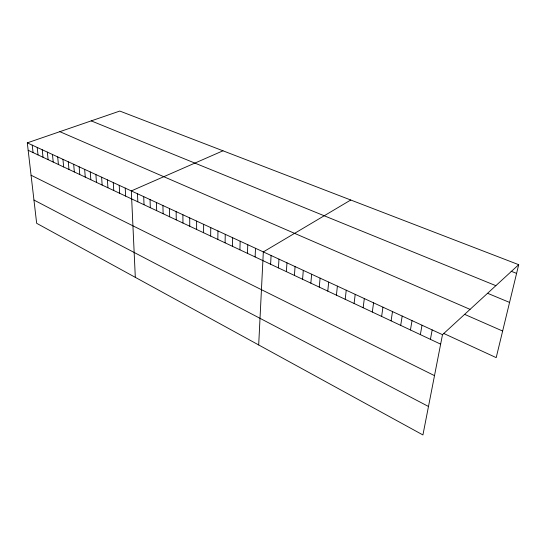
<?xml version="1.0" encoding="UTF-8"?>
<svg xmlns="http://www.w3.org/2000/svg" width="546" height="546" viewBox="0 0 546 546"><rect width="100%" height="100%" fill="white"/><g stroke="black" fill="none" stroke-linecap="round" stroke-linejoin="round"><path stroke-width="0.82" d="M196.628 229.463L196.635 221.089M203.603 232.739L203.644 224.331M210.667 236.063L210.756 227.614M217.827 239.428L217.956 230.944M225.082 242.834L225.259 234.316M232.439 246.294L232.664 237.742M239.892 249.802L240.172 241.209M247.454 253.351L247.782 244.724M255.119 256.954L255.501 248.293M258.688 344.956L263.329 251.904L350.757 200.007M270.611 264.237L271.096 255.494M278.433 267.915L278.979 259.138M286.37 271.642L286.971 262.831M294.417 275.423L295.072 266.571M302.58 279.259L303.296 270.372M310.858 283.156L311.636 274.222M319.253 287.1L320.099 278.132M327.777 291.107L328.678 282.098M336.418 295.168L337.394 286.124M345.195 299.29L346.239 290.213M354.101 303.48L355.214 294.355M363.138 307.726L364.325 298.566M372.311 312.039L373.573 302.839M381.627 316.414L382.964 307.18M391.086 320.864L392.506 311.589M400.689 325.375L402.19 316.066M410.442 329.961L412.025 320.611M420.352 334.616L422.024 325.225M430.419 339.346L432.173 329.914M518.7 264.687L442.492 334.684L422.925 434.944L36.657 223.3L27.3 142.861L119.792 111.056L518.7 264.687L496.198 357.63L443.427 333.319M222.98 150.798L131.313 190.916L135.312 277.361M511.09 271.232L516.591 273.389M91.223 120.878L495.857 285.667M487.612 293.304L509.561 302.423M59.842 131.668L470.058 309.364M464.53 314.319L502.634 331.04M27.3 142.861L442.492 334.684M28.167 150.28L440.642 344.157M31.067 175.225L434.5 375.648M33.954 200.034L428.48 406.477M32.221 145.134L33.067 152.587M37.196 147.434L38.022 154.914M42.233 149.754L43.032 157.268M47.325 152.109L48.103 159.65M52.471 154.491L53.228 162.06M57.678 156.893L58.415 164.503M62.954 159.33L63.657 166.967M68.284 161.793L68.967 169.458M73.676 164.285L74.338 171.983M79.136 166.803L79.764 174.536M84.657 169.356L85.265 177.122M90.24 171.935L90.827 179.736M95.898 174.549L96.451 182.378M101.624 177.197L102.15 185.053M107.419 179.873L107.91 187.763M113.281 182.582L113.745 190.506M119.219 185.326L119.656 193.284M125.232 188.104L125.635 196.096M137.476 193.762L137.817 201.822M143.721 196.642L144.021 204.736M150.041 199.563L150.307 207.692M156.436 202.525L156.675 210.681M162.92 205.514L163.118 213.711M169.492 208.552L169.649 216.782M176.14 211.623L176.262 219.888M182.883 214.742L182.965 223.041M189.715 217.895L189.749 226.228"/></g></svg>
